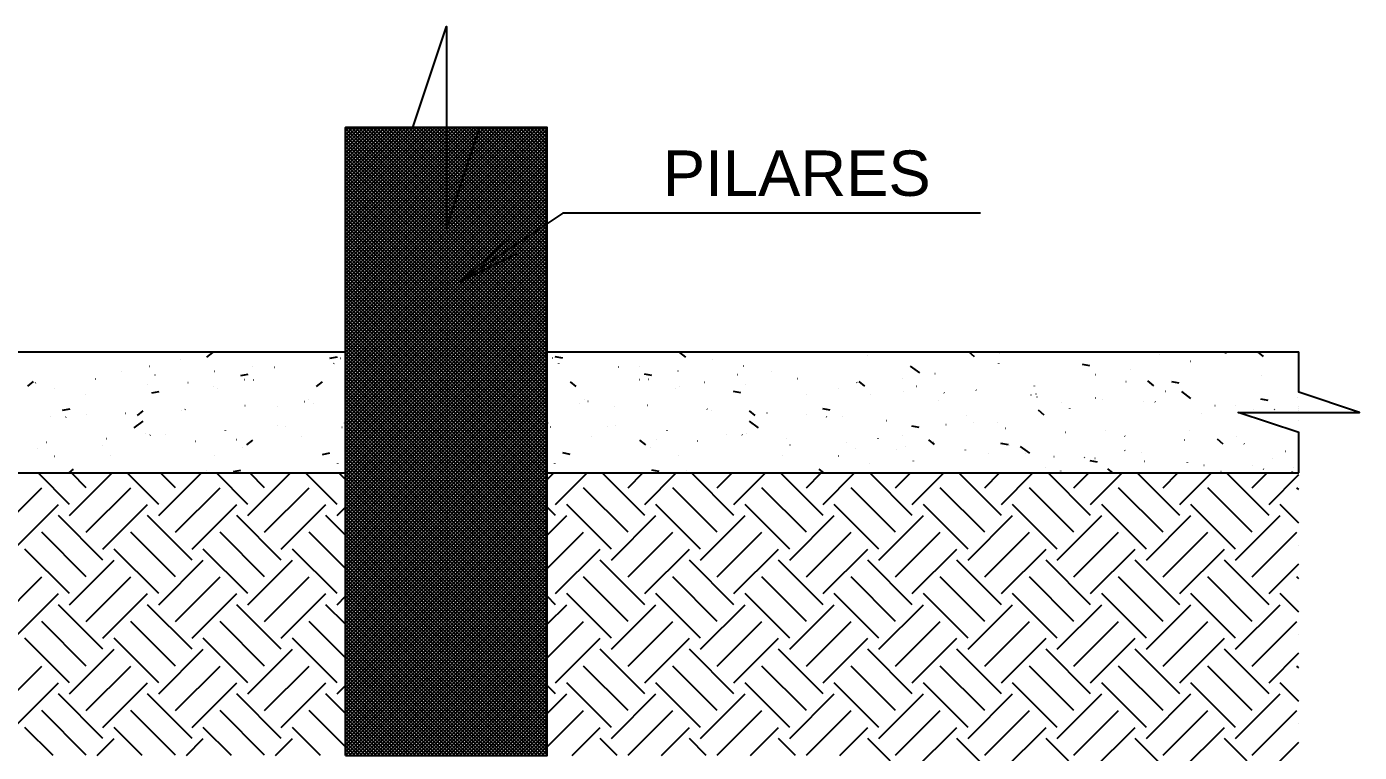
# Model space of a CAD drawing. Extents: x 0 to 119, y 0 to 84.
# Drawn here: x 56.79 to 62.08, y 47.87 to 50.75 of the extents above; entities that cross this region are included whole.
import ezdxf

# ---------------------------------------------------------------- set-up
doc = ezdxf.new("R2010")
doc.units = 0
doc.header["$MEASUREMENT"] = 0
for name, color, linetype in [('1', 3, 'CONTINUOUS'), ('10', 252, 'CONTINUOUS'), ('29', 9, 'CONTINUOUS'), ('3', 7, 'CONTINUOUS'), ('32', 250, 'CONTINUOUS'), ('6', 178, 'CONTINUOUS')]:
    doc.layers.add(name, color=color, linetype=linetype)
doc.styles.add('TQS_ARIAL', font='arial.ttf')

msp = doc.modelspace()

# ---------------------------------------------------------------- linework, layer by layer
at = {"layer": '1', "color": 3, "linetype": 'Continuous'}
for p, q in [((56.96131, 48.854165), (56.83641, 48.979065)), ((56.96131, 48.809971), (57.130404, 48.979065)), ((57.027602, 48.920456), (56.968993, 48.979065)), ((57.314864, 48.854165), (57.189964, 48.979065)), ((57.314864, 48.809971), (57.483958, 48.979065)), ((57.381155, 48.920456), (57.322546, 48.979065)), ((57.668417, 48.854165), (57.543517, 48.979065)), ((57.668417, 48.809971), (57.837511, 48.979065)), ((57.734708, 48.920456), (57.6761, 48.979065)), ((58.02197, 48.854165), (57.897071, 48.979065)), ((58.055346, 48.953372), (58.029653, 48.979065)), ((58.855346, 48.953372), (58.881039, 48.979065)), ((58.888721, 48.854165), (59.013621, 48.979065)), ((59.242275, 48.809971), (59.073181, 48.979065)), ((59.175983, 48.920456), (59.234592, 48.979065)), ((59.242275, 48.854165), (59.367175, 48.979065)), ((59.595828, 48.809971), (59.426734, 48.979065)), ((59.529537, 48.920456), (59.588146, 48.979065)), ((59.595828, 48.854165), (59.720728, 48.979065)), ((59.949382, 48.809971), (59.780287, 48.979065)), ((59.88309, 48.920456), (59.941699, 48.979065)), ((59.949382, 48.854165), (60.074281, 48.979065)), ((60.302935, 48.809971), (60.133841, 48.979065)), ((60.236644, 48.920456), (60.295252, 48.979065)), ((60.302935, 48.854165), (60.427835, 48.979065)), ((60.656488, 48.809971), (60.487394, 48.979065)), ((60.590197, 48.920456), (60.648806, 48.979065)), ((60.656488, 48.854165), (60.781388, 48.979065)), ((61.010042, 48.809971), (60.840948, 48.979065)), ((60.94375, 48.920456), (61.002359, 48.979065)), ((61.010042, 48.854165), (61.134942, 48.979065)), ((61.363595, 48.809971), (61.194501, 48.979065)), ((61.297304, 48.920456), (61.355913, 48.979065)), ((61.363595, 48.854165), (61.488495, 48.979065)), ((61.717148, 48.809971), (61.548054, 48.979065)), ((61.650857, 48.920456), (61.709466, 48.979065)), ((61.717148, 48.854165), (61.835346, 48.972363)), ((56.674048, 48.74368), (56.850825, 48.920456)), ((57.027602, 48.74368), (57.204378, 48.920456)), ((57.381155, 48.74368), (57.557932, 48.920456)), ((57.734708, 48.74368), (57.911485, 48.920456)), ((59.175983, 48.74368), (58.999207, 48.920456)), ((59.529537, 48.74368), (59.35276, 48.920456)), ((59.88309, 48.74368), (59.706314, 48.920456)), ((60.236644, 48.74368), (60.059867, 48.920456)), ((60.590197, 48.74368), (60.41342, 48.920456)), ((60.94375, 48.74368), (60.766974, 48.920456)), ((61.297304, 48.74368), (61.120527, 48.920456)), ((61.650857, 48.74368), (61.474081, 48.920456)), ((61.835346, 48.912744), (61.827634, 48.920456)), ((56.740339, 48.677388), (56.917116, 48.854165)), ((57.093893, 48.677388), (57.27067, 48.854165)), ((57.447446, 48.677388), (57.624223, 48.854165)), ((57.801, 48.677388), (57.977776, 48.854165)), ((58.02197, 48.809971), (58.055346, 48.843346)), ((58.888721, 48.809971), (58.855346, 48.843346)), ((59.109692, 48.677388), (58.932916, 48.854165)), ((59.463246, 48.677388), (59.286469, 48.854165)), ((59.816799, 48.677388), (59.640022, 48.854165)), ((60.170352, 48.677388), (59.993576, 48.854165)), ((60.523906, 48.677388), (60.347129, 48.854165)), ((60.877459, 48.677388), (60.700682, 48.854165)), ((61.231013, 48.677388), (61.054236, 48.854165)), ((61.584566, 48.677388), (61.407789, 48.854165)), ((61.835346, 48.780162), (61.761343, 48.854165)), ((57.093893, 48.633194), (56.917116, 48.809971)), ((57.447446, 48.633194), (57.27067, 48.809971)), ((57.801, 48.633194), (57.624223, 48.809971)), ((58.055346, 48.732401), (57.977776, 48.809971)), ((58.055346, 48.82079), (58.055346, 48.82079)), ((58.855346, 48.82079), (58.855346, 48.82079)), ((58.855346, 48.732401), (58.932916, 48.809971)), ((59.109692, 48.633194), (59.286469, 48.809971)), ((59.463246, 48.633194), (59.640022, 48.809971)), ((59.816799, 48.633194), (59.993576, 48.809971)), ((60.170352, 48.633194), (60.347129, 48.809971)), ((60.523906, 48.633194), (60.700682, 48.809971)), ((60.877459, 48.633194), (61.054236, 48.809971)), ((61.231013, 48.633194), (61.407789, 48.809971)), ((61.584566, 48.633194), (61.761343, 48.809971)), ((57.027602, 48.566903), (56.850825, 48.74368)), ((57.381155, 48.566903), (57.204378, 48.74368)), ((57.734708, 48.566903), (57.557932, 48.74368)), ((58.055346, 48.599819), (57.911485, 48.74368)), ((58.855346, 48.599819), (58.999207, 48.74368)), ((59.175983, 48.566903), (59.35276, 48.74368)), ((59.529537, 48.566903), (59.706314, 48.74368)), ((59.88309, 48.566903), (60.059867, 48.74368)), ((60.236644, 48.566903), (60.41342, 48.74368)), ((60.590197, 48.566903), (60.766974, 48.74368)), ((60.94375, 48.566903), (61.120527, 48.74368)), ((61.297304, 48.566903), (61.474081, 48.74368)), ((61.650857, 48.566903), (61.827634, 48.74368)), ((56.96131, 48.500612), (56.784534, 48.677388)), ((57.314864, 48.500612), (57.138087, 48.677388)), ((57.668417, 48.500612), (57.49164, 48.677388)), ((58.02197, 48.500612), (57.845194, 48.677388)), ((58.888721, 48.500612), (59.065498, 48.677388)), ((59.242275, 48.500612), (59.419051, 48.677388)), ((59.595828, 48.500612), (59.772605, 48.677388)), ((59.949382, 48.500612), (60.126158, 48.677388)), ((60.302935, 48.500612), (60.479712, 48.677388)), ((60.656488, 48.500612), (60.833265, 48.677388)), ((61.010042, 48.500612), (61.186818, 48.677388)), ((61.363595, 48.500612), (61.540372, 48.677388)), ((61.835346, 48.691774), (61.835346, 48.691774)), ((56.96131, 48.456418), (57.138087, 48.633194)), ((57.314864, 48.456418), (57.49164, 48.633194)), ((57.668417, 48.456418), (57.845194, 48.633194)), ((59.242275, 48.456418), (59.065498, 48.633194)), ((59.595828, 48.456418), (59.419051, 48.633194)), ((59.949382, 48.456418), (59.772605, 48.633194)), ((60.302935, 48.456418), (60.126158, 48.633194)), ((60.656488, 48.456418), (60.479712, 48.633194)), ((61.010042, 48.456418), (60.833265, 48.633194)), ((61.363595, 48.456418), (61.186818, 48.633194)), ((61.717148, 48.456418), (61.540372, 48.633194)), ((61.717148, 48.500612), (61.835346, 48.618809)), ((56.674048, 48.390126), (56.850825, 48.566903)), ((57.027602, 48.390126), (57.204378, 48.566903)), ((57.381155, 48.390126), (57.557932, 48.566903)), ((57.734708, 48.390126), (57.911485, 48.566903)), ((59.175983, 48.390126), (58.999207, 48.566903)), ((59.529537, 48.390126), (59.35276, 48.566903)), ((59.88309, 48.390126), (59.706314, 48.566903)), ((60.236644, 48.390126), (60.059867, 48.566903)), ((60.590197, 48.390126), (60.41342, 48.566903)), ((60.94375, 48.390126), (60.766974, 48.566903)), ((61.297304, 48.390126), (61.120527, 48.566903)), ((61.650857, 48.390126), (61.474081, 48.566903)), ((61.835346, 48.559191), (61.827634, 48.566903)), ((56.740339, 48.323835), (56.917116, 48.500612)), ((57.093893, 48.279641), (56.917116, 48.456418)), ((57.093893, 48.323835), (57.27067, 48.500612)), ((57.447446, 48.279641), (57.27067, 48.456418)), ((57.447446, 48.323835), (57.624223, 48.500612)), ((57.801, 48.279641), (57.624223, 48.456418)), ((57.801, 48.323835), (57.977776, 48.500612)), ((58.055346, 48.378848), (57.977776, 48.456418)), ((58.02197, 48.456418), (58.055346, 48.489793)), ((58.055346, 48.467236), (58.055346, 48.467236)), ((58.888721, 48.456418), (58.855346, 48.489793)), ((58.855346, 48.467236), (58.855346, 48.467236)), ((58.855346, 48.378848), (58.932916, 48.456418)), ((59.109692, 48.323835), (58.932916, 48.500612)), ((59.109692, 48.279641), (59.286469, 48.456418)), ((59.463246, 48.323835), (59.286469, 48.500612)), ((59.463246, 48.279641), (59.640022, 48.456418)), ((59.816799, 48.323835), (59.640022, 48.500612)), ((59.816799, 48.279641), (59.993576, 48.456418)), ((60.170352, 48.323835), (59.993576, 48.500612)), ((60.170352, 48.279641), (60.347129, 48.456418)), ((60.523906, 48.323835), (60.347129, 48.500612)), ((60.523906, 48.279641), (60.700682, 48.456418)), ((60.877459, 48.323835), (60.700682, 48.500612)), ((60.877459, 48.279641), (61.054236, 48.456418)), ((61.231013, 48.323835), (61.054236, 48.500612)), ((61.231013, 48.279641), (61.407789, 48.456418)), ((61.584566, 48.323835), (61.407789, 48.500612)), ((61.584566, 48.279641), (61.761343, 48.456418)), ((61.835346, 48.426609), (61.761343, 48.500612)), ((57.027602, 48.21335), (56.850825, 48.390126)), ((57.381155, 48.21335), (57.204378, 48.390126)), ((57.734708, 48.21335), (57.557932, 48.390126)), ((58.055346, 48.246265), (57.911485, 48.390126)), ((58.855346, 48.246265), (58.999207, 48.390126)), ((59.175983, 48.21335), (59.35276, 48.390126)), ((59.529537, 48.21335), (59.706314, 48.390126)), ((59.88309, 48.21335), (60.059867, 48.390126)), ((60.236644, 48.21335), (60.41342, 48.390126)), ((60.590197, 48.21335), (60.766974, 48.390126)), ((60.94375, 48.21335), (61.120527, 48.390126)), ((61.297304, 48.21335), (61.474081, 48.390126)), ((61.650857, 48.21335), (61.827634, 48.390126)), ((56.96131, 48.147058), (56.784534, 48.323835)), ((57.314864, 48.147058), (57.138087, 48.323835)), ((57.668417, 48.147058), (57.49164, 48.323835)), ((58.02197, 48.147058), (57.845194, 48.323835)), ((58.888721, 48.147058), (59.065498, 48.323835)), ((59.242275, 48.147058), (59.419051, 48.323835)), ((59.595828, 48.147058), (59.772605, 48.323835)), ((59.949382, 48.147058), (60.126158, 48.323835)), ((60.302935, 48.147058), (60.479712, 48.323835)), ((60.656488, 48.147058), (60.833265, 48.323835)), ((61.010042, 48.147058), (61.186818, 48.323835)), ((61.363595, 48.147058), (61.540372, 48.323835)), ((61.835346, 48.33822), (61.835346, 48.33822)), ((56.96131, 48.102864), (57.138087, 48.279641)), ((57.314864, 48.102864), (57.49164, 48.279641)), ((57.668417, 48.102864), (57.845194, 48.279641)), ((59.242275, 48.102864), (59.065498, 48.279641)), ((59.595828, 48.102864), (59.419051, 48.279641)), ((59.949382, 48.102864), (59.772605, 48.279641)), ((60.302935, 48.102864), (60.126158, 48.279641)), ((60.656488, 48.102864), (60.479712, 48.279641)), ((61.010042, 48.102864), (60.833265, 48.279641)), ((61.363595, 48.102864), (61.186818, 48.279641)), ((61.717148, 48.102864), (61.540372, 48.279641)), ((61.717148, 48.147058), (61.835346, 48.265256)), ((56.674048, 48.036573), (56.850825, 48.21335)), ((57.027602, 48.036573), (57.204378, 48.21335)), ((57.381155, 48.036573), (57.557932, 48.21335)), ((57.734708, 48.036573), (57.911485, 48.21335)), ((59.175983, 48.036573), (58.999207, 48.21335)), ((59.529537, 48.036573), (59.35276, 48.21335)), ((59.88309, 48.036573), (59.706314, 48.21335)), ((60.236644, 48.036573), (60.059867, 48.21335)), ((60.590197, 48.036573), (60.41342, 48.21335)), ((60.94375, 48.036573), (60.766974, 48.21335)), ((61.297304, 48.036573), (61.120527, 48.21335)), ((61.650857, 48.036573), (61.474081, 48.21335)), ((61.835346, 48.205638), (61.827634, 48.21335)), ((56.740339, 47.970282), (56.917116, 48.147058)), ((57.093893, 47.970282), (57.27067, 48.147058)), ((57.447446, 47.970282), (57.624223, 48.147058)), ((57.801, 47.970282), (57.977776, 48.147058)), ((59.109692, 47.970282), (58.932916, 48.147058)), ((59.463246, 47.970282), (59.286469, 48.147058)), ((59.816799, 47.970282), (59.640022, 48.147058)), ((60.170352, 47.970282), (59.993576, 48.147058)), ((60.523906, 47.970282), (60.347129, 48.147058)), ((60.877459, 47.970282), (60.700682, 48.147058)), ((61.231013, 47.970282), (61.054236, 48.147058)), ((61.584566, 47.970282), (61.407789, 48.147058)), ((61.835346, 48.073055), (61.761343, 48.147058)), ((57.093893, 47.926088), (56.917116, 48.102864)), ((57.447446, 47.926088), (57.27067, 48.102864)), ((57.801, 47.926088), (57.624223, 48.102864)), ((58.055346, 48.025295), (57.977776, 48.102864)), ((58.02197, 48.102864), (58.055346, 48.13624)), ((58.055346, 48.113683), (58.055346, 48.113683)), ((58.888721, 48.102864), (58.855346, 48.13624)), ((58.855346, 48.113683), (58.855346, 48.113683)), ((58.855346, 48.025295), (58.932916, 48.102864)), ((59.109692, 47.926088), (59.286469, 48.102864)), ((59.463246, 47.926088), (59.640022, 48.102864)), ((59.816799, 47.926088), (59.993576, 48.102864)), ((60.170352, 47.926088), (60.347129, 48.102864)), ((60.523906, 47.926088), (60.700682, 48.102864)), ((60.877459, 47.926088), (61.054236, 48.102864)), ((61.231013, 47.926088), (61.407789, 48.102864)), ((61.584566, 47.926088), (61.761343, 48.102864)), ((57.027602, 47.859796), (56.850825, 48.036573)), ((57.381155, 47.859796), (57.204378, 48.036573)), ((57.734708, 47.859796), (57.557932, 48.036573)), ((58.055346, 47.892712), (57.911485, 48.036573)), ((58.855346, 47.892712), (58.999207, 48.036573)), ((59.175983, 47.859796), (59.35276, 48.036573)), ((59.529537, 47.859796), (59.706314, 48.036573)), ((59.88309, 47.859796), (60.059867, 48.036573)), ((60.236644, 47.859796), (60.41342, 48.036573)), ((60.590197, 47.859796), (60.766974, 48.036573)), ((60.94375, 47.859796), (61.120527, 48.036573)), ((61.297304, 47.859796), (61.474081, 48.036573)), ((61.650857, 47.859796), (61.827634, 48.036573)), ((61.835346, 47.984667), (61.835346, 47.984667)), ((56.89575, 47.859065), (56.784534, 47.970282)), ((57.249304, 47.859065), (57.138087, 47.970282)), ((57.602857, 47.859065), (57.49164, 47.970282)), ((57.95641, 47.859065), (57.845194, 47.970282)), ((58.954281, 47.859065), (59.065498, 47.970282)), ((59.307835, 47.859065), (59.419051, 47.970282)), ((59.661388, 47.859065), (59.772605, 47.970282)), ((60.014942, 47.859065), (60.126158, 47.970282)), ((60.302935, 47.793505), (60.479712, 47.970282)), ((60.656488, 47.793505), (60.833265, 47.970282)), ((61.010042, 47.793505), (61.186818, 47.970282)), ((61.363595, 47.793505), (61.540372, 47.970282)), ((57.071065, 47.859065), (57.138087, 47.926088)), ((57.424618, 47.859065), (57.49164, 47.926088)), ((57.778171, 47.859065), (57.845194, 47.926088)), ((59.13252, 47.859065), (59.065498, 47.926088)), ((59.486074, 47.859065), (59.419051, 47.926088)), ((59.839627, 47.859065), (59.772605, 47.926088)), ((60.302935, 47.749311), (60.126158, 47.926088)), ((60.656488, 47.749311), (60.479712, 47.926088)), ((61.010042, 47.749311), (60.833265, 47.926088)), ((61.363595, 47.749311), (61.186818, 47.926088)), ((61.717148, 47.749311), (61.540372, 47.926088)), ((61.717148, 47.793505), (61.835346, 47.911702))]:
    msp.add_line(p, q, dxfattribs=at)
at = {"layer": '10', "color": 252, "linetype": 'Continuous'}
for p, q in [((61.694886, 49.440917), (61.673258, 49.459065)), ((57.399486, 49.42981), (57.399974, 49.429918)), ((57.506025, 49.43785), (57.529006, 49.457134)), ((57.993952, 49.434041), (58.023401, 49.439766)), ((58.009692, 49.413332), (58.009997, 49.413729)), ((58.034913, 49.433529), (58.035401, 49.433637)), ((58.875779, 49.433529), (58.875291, 49.433637)), ((58.91674, 49.434041), (58.887291, 49.439766)), ((58.901, 49.413332), (58.900695, 49.413729)), ((59.404667, 49.43785), (59.381686, 49.457134)), ((59.511206, 49.42981), (59.510718, 49.429918)), ((60.123786, 49.442834), (60.123721, 49.44333)), ((60.549776, 49.439384), (60.526795, 49.458667)), ((60.645664, 49.41209), (60.645599, 49.412586)), ((60.647819, 49.45213), (60.647331, 49.452239)), ((61.007372, 49.403182), (60.977923, 49.408906)), ((61.283246, 49.448411), (61.282758, 49.448519)), ((61.405283, 49.421356), (61.404795, 49.421464)), ((61.546452, 49.453218), (61.546387, 49.453714)), ((57.166991, 49.379885), (57.167056, 49.38038)), ((57.277449, 49.402755), (57.277937, 49.402863)), ((57.300034, 49.367403), (57.300339, 49.3678)), ((57.536587, 49.382713), (57.536891, 49.38311)), ((57.640566, 49.36535), (57.670015, 49.371075)), ((57.687694, 49.401706), (57.687759, 49.402202)), ((57.773139, 49.398023), (57.773444, 49.398419)), ((59.137552, 49.398023), (59.137248, 49.398419)), ((59.222998, 49.401706), (59.222933, 49.402202)), ((59.270126, 49.36535), (59.240677, 49.371075)), ((59.374105, 49.382713), (59.373801, 49.38311)), ((59.610658, 49.367403), (59.610353, 49.3678)), ((59.633243, 49.402755), (59.632755, 49.402863)), ((59.743701, 49.379885), (59.743636, 49.38038)), ((60.264893, 49.354345), (60.264828, 49.354841)), ((60.332544, 49.375799), (60.296223, 49.402366)), ((60.393148, 49.371439), (60.39266, 49.371547)), ((61.028575, 49.367719), (61.028087, 49.367827)), ((61.166367, 49.390269), (61.166302, 49.390764)), ((61.687559, 49.364729), (61.687494, 49.365225)), ((61.835346, 49.397852), (61.835346, 49.397852)), ((61.835346, 49.397852), (61.835346, 49.397852)), ((56.795582, 49.322915), (56.818563, 49.342199)), ((56.826929, 49.336784), (56.827233, 49.337181)), ((56.901478, 49.31433), (56.901978, 49.314352)), ((57.063482, 49.352094), (57.063786, 49.352491)), ((57.268628, 49.33036), (57.269128, 49.330382)), ((57.28718, 49.296659), (57.316629, 49.302383)), ((57.430974, 49.337448), (57.431473, 49.33747)), ((57.532121, 49.322063), (57.532609, 49.322171)), ((57.546586, 49.313217), (57.546652, 49.313713)), ((57.654158, 49.349118), (57.654646, 49.349226)), ((57.689727, 49.348746), (57.690227, 49.348768)), ((57.940691, 49.321382), (57.963673, 49.340665)), ((58.970001, 49.321382), (58.947019, 49.340665)), ((59.220965, 49.348746), (59.220465, 49.348768)), ((59.256534, 49.349118), (59.256046, 49.349226)), ((59.364105, 49.313217), (59.36404, 49.313713)), ((59.378571, 49.322063), (59.378083, 49.322171)), ((59.479718, 49.337448), (59.479219, 49.33747)), ((59.623512, 49.296659), (59.594063, 49.302383)), ((59.642064, 49.33036), (59.641564, 49.330382)), ((59.84721, 49.352094), (59.846906, 49.352491)), ((60.009214, 49.31433), (60.008714, 49.314352)), ((60.083763, 49.336784), (60.083459, 49.337181)), ((60.11511, 49.322915), (60.092128, 49.342199)), ((60.267967, 49.303033), (60.267468, 49.303055)), ((60.320316, 49.321475), (60.320011, 49.321872)), ((60.556868, 49.306165), (60.556564, 49.306562)), ((60.786771, 49.323601), (60.786706, 49.324097)), ((61.150612, 49.340664), (61.150124, 49.340772)), ((61.260219, 49.324449), (61.237238, 49.343732)), ((61.307474, 49.30178), (61.307409, 49.302276)), ((61.360758, 49.33449), (61.331309, 49.340215)), ((61.407318, 49.274698), (61.370998, 49.301265)), ((61.835346, 49.326013), (61.835346, 49.326013)), ((61.835346, 49.326013), (61.835346, 49.326013)), ((61.835346, 49.326013), (61.835346, 49.326013)), ((61.835346, 49.323057), (61.835346, 49.323057)), ((57.025883, 49.291396), (57.025949, 49.291892)), ((57.893419, 49.261802), (57.893723, 49.262198)), ((57.908829, 49.268426), (57.909317, 49.268534)), ((57.927357, 49.255473), (57.927422, 49.255968)), ((58.983335, 49.255473), (58.98327, 49.255968)), ((59.001863, 49.268426), (59.001375, 49.268534)), ((59.017273, 49.261802), (59.016969, 49.262198)), ((59.884808, 49.291396), (59.884743, 49.291892)), ((60.138476, 49.290747), (60.137988, 49.290855)), ((60.406001, 49.265857), (60.405936, 49.266352)), ((60.430313, 49.295945), (60.429813, 49.295966)), ((60.773903, 49.287027), (60.773415, 49.287136)), ((60.793421, 49.290856), (60.793117, 49.291253)), ((60.797463, 49.279914), (60.796963, 49.279936)), ((60.89594, 49.259972), (60.895452, 49.260081)), ((61.029974, 49.275546), (61.029669, 49.275943)), ((61.056216, 49.268617), (61.055717, 49.268639)), ((61.218562, 49.261529), (61.218062, 49.261551)), ((61.266526, 49.260237), (61.266222, 49.260634)), ((61.714143, 49.265799), (61.684695, 49.271523)), ((61.828667, 49.276241), (61.828601, 49.276736)), ((56.884776, 49.202907), (56.884841, 49.203403)), ((56.933794, 49.227968), (56.963243, 49.233692)), ((56.947208, 49.200563), (56.947512, 49.20096)), ((57.026887, 49.210055), (57.027375, 49.210164)), ((57.183761, 49.215873), (57.184065, 49.21627)), ((57.230249, 49.206447), (57.25323, 49.22573)), ((57.405479, 49.224728), (57.405544, 49.225224)), ((57.420313, 49.231183), (57.420618, 49.231579)), ((57.656866, 49.246492), (57.65717, 49.246889)), ((57.786792, 49.241371), (57.78728, 49.241479)), ((59.1239, 49.241371), (59.123412, 49.241479)), ((59.253826, 49.246492), (59.253521, 49.246889)), ((59.490378, 49.231183), (59.490074, 49.231579)), ((59.505213, 49.224728), (59.505147, 49.225224)), ((59.680443, 49.206447), (59.657462, 49.22573)), ((59.726931, 49.215873), (59.726627, 49.21627)), ((59.883805, 49.210055), (59.883316, 49.210164)), ((59.976897, 49.227968), (59.947449, 49.233692)), ((59.963484, 49.200563), (59.963179, 49.20096)), ((60.025916, 49.202907), (60.02585, 49.203403)), ((60.519232, 49.206336), (60.518743, 49.206444)), ((60.825552, 49.20798), (60.802571, 49.227264)), ((60.927878, 49.235112), (60.927813, 49.235608)), ((61.448581, 49.213291), (61.448516, 49.213787)), ((61.503079, 49.244927), (61.502775, 49.245324)), ((61.585712, 49.245499), (61.585212, 49.245521)), ((61.655845, 49.228657), (61.655357, 49.228765)), ((61.739632, 49.229618), (61.739327, 49.230014)), ((61.835346, 49.24224), (61.835346, 49.24224)), ((61.835346, 49.2346), (61.835346, 49.2346)), ((61.835346, 49.2346), (61.835346, 49.2346)), ((61.835346, 49.225505), (61.835346, 49.225505)), ((61.835346, 49.225505), (61.835346, 49.225505)), ((61.835346, 49.225505), (61.835346, 49.225505)), ((57.217076, 49.158093), (57.253397, 49.184661)), ((57.58001, 49.146331), (57.580314, 49.146728)), ((57.786249, 49.166984), (57.786315, 49.167479)), ((57.816563, 49.161641), (57.816867, 49.162037)), ((58.041464, 49.160679), (58.041952, 49.160788)), ((58.053115, 49.17695), (58.05342, 49.177347)), ((58.857577, 49.17695), (58.857272, 49.177347)), ((58.869228, 49.160679), (58.86874, 49.160788)), ((59.094129, 49.161641), (59.093825, 49.162037)), ((59.124442, 49.166984), (59.124377, 49.167479)), ((59.330682, 49.146331), (59.330378, 49.146728)), ((59.693615, 49.158093), (59.657295, 49.184661)), ((60.200036, 49.185254), (60.199732, 49.185651)), ((60.330283, 49.159277), (60.300834, 49.165001)), ((60.436589, 49.169944), (60.436285, 49.170341)), ((60.547108, 49.177368), (60.547043, 49.177863)), ((60.641269, 49.179281), (60.64078, 49.179389)), ((60.673142, 49.154635), (60.672837, 49.155032)), ((61.068986, 49.146623), (61.068921, 49.147119)), ((61.401173, 49.147965), (61.400685, 49.148073)), ((61.835346, 49.188862), (61.835346, 49.188862)), ((61.835346, 49.188862), (61.835346, 49.188862)), ((56.870352, 49.100403), (56.870656, 49.100799)), ((57.106905, 49.115712), (57.107209, 49.116109)), ((57.264372, 49.136239), (57.264437, 49.136735)), ((57.281559, 49.129364), (57.282047, 49.129472)), ((57.343457, 49.131022), (57.343762, 49.131418)), ((57.459828, 49.104585), (57.460328, 49.104607)), ((57.622174, 49.111674), (57.622673, 49.111695)), ((57.664915, 49.089978), (57.687897, 49.109262)), ((57.880927, 49.122971), (57.881427, 49.122993)), ((59.029765, 49.122971), (59.029265, 49.122993)), ((59.245777, 49.089978), (59.222795, 49.109262)), ((59.288518, 49.111674), (59.288019, 49.111695)), ((59.450863, 49.104585), (59.450364, 49.104607)), ((59.567235, 49.131022), (59.56693, 49.131418)), ((59.629133, 49.129364), (59.628645, 49.129472)), ((59.64632, 49.136239), (59.646255, 49.136735)), ((59.803787, 49.115712), (59.803483, 49.116109)), ((60.04034, 49.100403), (60.040036, 49.100799)), ((60.167023, 49.114418), (60.166958, 49.114914)), ((60.26456, 49.125644), (60.264072, 49.125752)), ((60.390886, 49.091512), (60.367904, 49.110795)), ((60.386597, 49.098589), (60.386109, 49.098697)), ((60.683669, 49.090585), (60.65422, 49.09631)), ((60.688215, 49.088879), (60.68815, 49.089375)), ((60.909694, 49.139325), (60.90939, 49.139722)), ((61.146247, 49.124016), (61.145943, 49.124413)), ((61.3828, 49.108706), (61.382495, 49.109103)), ((61.535995, 49.093045), (61.513014, 49.112329)), ((61.589689, 49.124802), (61.589623, 49.125298)), ((61.619352, 49.093397), (61.619048, 49.093793)), ((61.835346, 49.104881), (61.835346, 49.104881)), ((56.833925, 49.077258), (56.834424, 49.07728)), ((56.900804, 49.044952), (56.901292, 49.04506)), ((57.092678, 49.088555), (57.093178, 49.088577)), ((57.123264, 49.047751), (57.12333, 49.048246)), ((57.536231, 49.048672), (57.536719, 49.04878)), ((57.645142, 49.078495), (57.645207, 49.078991)), ((57.964269, 49.052754), (57.993718, 49.058478)), ((58.946423, 49.052754), (58.916974, 49.058478)), ((59.26555, 49.078495), (59.265484, 49.078991)), ((59.374461, 49.048672), (59.373973, 49.04878)), ((59.787427, 49.047751), (59.787362, 49.048246)), ((59.818014, 49.088555), (59.817514, 49.088577)), ((60.009888, 49.044952), (60.0094, 49.04506)), ((60.076767, 49.077258), (60.076268, 49.07728)), ((60.239112, 49.07017), (60.238613, 49.070192)), ((60.276893, 49.085093), (60.276588, 49.08549)), ((60.513445, 49.069784), (60.513141, 49.07018)), ((60.606263, 49.05414), (60.605763, 49.054161)), ((60.76839, 49.056992), (60.73207, 49.083559)), ((60.749998, 49.054474), (60.749694, 49.054871)), ((60.865016, 49.042842), (60.864517, 49.042864)), ((60.986551, 49.039165), (60.986246, 49.039561)), ((61.146502, 49.067273), (61.146014, 49.067381)), ((61.210093, 49.058135), (61.210028, 49.05863)), ((61.730796, 49.036313), (61.730731, 49.036809)), ((61.781929, 49.063553), (61.781441, 49.063662)), ((61.835346, 49.051711), (61.835346, 49.051711)), ((56.959266, 48.979065), (56.977454, 48.994327)), ((57.504035, 48.990006), (57.5041, 48.990502)), ((57.610883, 48.984063), (57.640332, 48.989787)), ((58.025227, 49.015545), (58.025293, 49.016041)), ((58.885465, 49.015545), (58.885399, 49.016041)), ((59.299809, 48.984063), (59.27036, 48.989787)), ((59.406657, 48.990006), (59.406592, 48.990502)), ((59.951426, 48.979065), (59.933238, 48.994327)), ((60.131925, 49.017897), (60.131437, 49.018005)), ((60.30813, 49.025929), (60.308065, 49.026425)), ((60.829323, 49.00039), (60.829257, 49.000886)), ((60.89183, 48.986581), (60.891342, 48.98669)), ((61.037055, 49.021894), (61.007606, 49.027618)), ((61.027362, 49.035754), (61.026862, 49.035776)), ((61.098363, 48.979065), (61.078347, 48.99586)), ((61.223103, 49.023855), (61.222799, 49.024252)), ((61.394512, 49.019724), (61.394012, 49.019746)), ((61.459656, 49.008545), (61.459352, 49.008942)), ((61.653265, 49.008427), (61.652766, 49.008448)), ((61.696209, 48.993236), (61.695904, 48.993633)), ((61.815611, 49.001338), (61.815111, 49.00136)), ((61.835346, 49.000477), (61.835346, 49.000477)), ((61.835346, 49.000477), (61.835346, 49.000477)), ((61.835346, 49.000477), (61.835346, 49.000477)), ((56.855307, 48.979065), (56.855307, 48.979065)), ((56.855307, 48.979065), (56.855307, 48.979065)), ((56.972324, 48.979065), (56.972324, 48.979065)), ((56.984764, 48.979065), (56.984764, 48.979065)), ((56.984764, 48.979065), (56.984764, 48.979065)), ((57.002052, 48.979065), (57.002052, 48.979065)), ((57.002052, 48.979065), (57.002052, 48.979065)), ((57.114222, 48.979065), (57.114222, 48.979065)), ((57.222254, 48.979065), (57.222254, 48.979065)), ((57.222254, 48.979065), (57.222254, 48.979065)), ((57.226857, 48.979065), (57.226857, 48.979065)), ((57.226857, 48.979065), (57.226857, 48.979065)), ((57.243679, 48.979065), (57.243679, 48.979065)), ((57.373137, 48.979065), (57.373137, 48.979065)), ((57.451662, 48.979065), (57.451662, 48.979065)), ((57.451662, 48.979065), (57.451662, 48.979065)), ((57.502594, 48.979065), (57.502594, 48.979065)), ((57.502594, 48.979065), (57.502594, 48.979065)), ((57.502594, 48.979065), (57.502594, 48.979065)), ((57.532734, 48.979065), (57.532734, 48.979065)), ((57.585173, 48.979065), (57.585173, 48.979065)), ((57.632052, 48.979065), (57.632052, 48.979065)), ((57.632052, 48.979065), (57.632052, 48.979065)), ((57.632052, 48.979065), (57.632052, 48.979065)), ((57.676467, 48.979065), (57.676467, 48.979065)), ((57.676467, 48.979065), (57.676467, 48.979065)), ((57.76151, 48.979065), (57.76151, 48.979065)), ((57.76151, 48.979065), (57.76151, 48.979065)), ((57.76151, 48.979065), (57.76151, 48.979065)), ((57.840903, 48.979065), (57.840903, 48.979065)), ((57.840903, 48.979065), (57.840903, 48.979065)), ((57.840903, 48.979065), (57.840903, 48.979065)), ((57.890967, 48.979065), (57.890967, 48.979065)), ((57.890967, 48.979065), (57.890967, 48.979065)), ((57.890967, 48.979065), (57.890967, 48.979065)), ((57.901273, 48.979065), (57.901273, 48.979065)), ((57.901273, 48.979065), (57.901273, 48.979065)), ((57.908881, 48.979065), (57.908881, 48.979065)), ((58.020425, 48.979065), (58.020425, 48.979065)), ((58.020425, 48.979065), (58.020425, 48.979065)), ((58.890267, 48.979065), (58.890267, 48.979065)), ((58.890267, 48.979065), (58.890267, 48.979065)), ((59.001811, 48.979065), (59.001811, 48.979065)), ((59.009419, 48.979065), (59.009419, 48.979065)), ((59.009419, 48.979065), (59.009419, 48.979065)), ((59.019725, 48.979065), (59.019725, 48.979065)), ((59.019725, 48.979065), (59.019725, 48.979065)), ((59.019725, 48.979065), (59.019725, 48.979065)), ((59.069789, 48.979065), (59.069789, 48.979065)), ((59.069789, 48.979065), (59.069789, 48.979065)), ((59.069789, 48.979065), (59.069789, 48.979065)), ((59.149182, 48.979065), (59.149182, 48.979065)), ((59.149182, 48.979065), (59.149182, 48.979065)), ((59.149182, 48.979065), (59.149182, 48.979065)), ((59.234224, 48.979065), (59.234224, 48.979065)), ((59.234224, 48.979065), (59.234224, 48.979065)), ((59.27864, 48.979065), (59.27864, 48.979065)), ((59.27864, 48.979065), (59.27864, 48.979065)), ((59.27864, 48.979065), (59.27864, 48.979065)), ((59.325519, 48.979065), (59.325519, 48.979065)), ((59.377957, 48.979065), (59.377957, 48.979065)), ((59.408097, 48.979065), (59.408097, 48.979065)), ((59.408097, 48.979065), (59.408097, 48.979065)), ((59.408097, 48.979065), (59.408097, 48.979065)), ((59.45903, 48.979065), (59.45903, 48.979065)), ((59.45903, 48.979065), (59.45903, 48.979065)), ((59.537555, 48.979065), (59.537555, 48.979065)), ((59.667012, 48.979065), (59.667012, 48.979065)), ((59.683835, 48.979065), (59.683835, 48.979065)), ((59.683835, 48.979065), (59.683835, 48.979065)), ((59.688437, 48.979065), (59.688437, 48.979065)), ((59.688437, 48.979065), (59.688437, 48.979065)), ((59.79647, 48.979065), (59.79647, 48.979065)), ((59.90864, 48.979065), (59.90864, 48.979065)), ((59.90864, 48.979065), (59.90864, 48.979065)), ((59.925927, 48.979065), (59.925927, 48.979065)), ((59.925927, 48.979065), (59.925927, 48.979065)), ((59.938368, 48.979065), (59.938368, 48.979065)), ((60.055385, 48.979065), (60.055385, 48.979065)), ((60.055385, 48.979065), (60.055385, 48.979065)), ((60.133445, 48.979065), (60.133445, 48.979065)), ((60.133445, 48.979065), (60.133445, 48.979065)), ((60.184843, 48.979065), (60.184843, 48.979065)), ((60.184843, 48.979065), (60.184843, 48.979065)), ((60.307086, 48.979065), (60.307086, 48.979065)), ((60.307086, 48.979065), (60.307086, 48.979065)), ((60.307086, 48.979065), (60.307086, 48.979065)), ((60.3143, 48.979065), (60.3143, 48.979065)), ((60.3143, 48.979065), (60.3143, 48.979065)), ((60.358251, 48.979065), (60.358251, 48.979065)), ((60.358251, 48.979065), (60.358251, 48.979065)), ((60.443758, 48.979065), (60.443758, 48.979065)), ((60.443758, 48.979065), (60.443758, 48.979065)), ((60.443758, 48.979065), (60.443758, 48.979065)), ((60.524894, 48.979065), (60.524894, 48.979065)), ((60.573215, 48.979065), (60.573215, 48.979065)), ((60.573215, 48.979065), (60.573215, 48.979065)), ((60.573215, 48.979065), (60.573215, 48.979065)), ((60.583056, 48.979065), (60.583056, 48.979065)), ((60.583056, 48.979065), (60.583056, 48.979065)), ((60.702673, 48.979065), (60.702673, 48.979065)), ((60.702673, 48.979065), (60.702673, 48.979065)), ((60.702673, 48.979065), (60.702673, 48.979065)), ((60.807861, 48.979065), (60.807861, 48.979065)), ((60.807861, 48.979065), (60.807861, 48.979065)), ((60.83213, 48.979065), (60.83213, 48.979065)), ((60.83213, 48.979065), (60.83213, 48.979065)), ((60.83213, 48.979065), (60.83213, 48.979065)), ((60.874925, 48.979065), (60.874925, 48.979065)), ((60.925734, 48.979065), (60.925734, 48.979065)), ((60.925734, 48.979065), (60.925734, 48.979065)), ((60.961588, 48.979065), (60.961588, 48.979065)), ((61.032666, 48.979065), (61.032666, 48.979065)), ((61.032666, 48.979065), (61.032666, 48.979065)), ((61.091045, 48.979065), (61.091045, 48.979065)), ((61.220503, 48.979065), (61.220503, 48.979065)), ((61.25739, 48.979065), (61.25739, 48.979065)), ((61.257472, 48.979065), (61.257472, 48.979065)), ((61.257472, 48.979065), (61.257472, 48.979065)), ((61.34996, 48.979065), (61.34996, 48.979065)), ((61.34996, 48.979065), (61.34996, 48.979065)), ((61.479418, 48.979065), (61.479418, 48.979065)), ((61.479418, 48.979065), (61.479418, 48.979065)), ((61.482277, 48.979065), (61.482277, 48.979065)), ((61.482277, 48.979065), (61.482277, 48.979065)), ((61.527257, 48.982862), (61.526769, 48.98297)), ((61.544382, 48.979065), (61.544382, 48.979065)), ((61.608875, 48.979065), (61.608875, 48.979065)), ((61.608875, 48.979065), (61.608875, 48.979065)), ((61.671831, 48.979065), (61.671831, 48.979065)), ((61.707082, 48.979065), (61.707082, 48.979065)), ((61.707082, 48.979065), (61.707082, 48.979065)), ((61.738333, 48.979065), (61.738333, 48.979065)), ((61.738333, 48.979065), (61.738333, 48.979065)), ((61.811483, 48.979065), (61.806844, 48.982458))]:
    msp.add_line(p, q, dxfattribs=at)
at = {"layer": '29', "color": 9, "linetype": 'Continuous'}
for p, q in [((58.055346, 49.555922), (58.847979, 50.348555)), ((58.055346, 49.570065), (58.833837, 50.348555)), ((58.055346, 49.584207), (58.819694, 50.348555)), ((58.055346, 49.598349), (58.805552, 50.348555)), ((58.055346, 49.612491), (58.79141, 50.348555)), ((58.055346, 49.626633), (58.777268, 50.348555)), ((58.055346, 49.640775), (58.763126, 50.348555)), ((58.055346, 49.654917), (58.748984, 50.348555)), ((58.055346, 49.669059), (58.734842, 50.348555)), ((58.055346, 49.683202), (58.720699, 50.348555)), ((58.055346, 49.697344), (58.706557, 50.348555)), ((58.055346, 49.711486), (58.692415, 50.348555)), ((58.055346, 49.725628), (58.678273, 50.348555)), ((58.055346, 49.73977), (58.664131, 50.348555)), ((58.055346, 49.753912), (58.649989, 50.348555)), ((58.055346, 49.768054), (58.635847, 50.348555)), ((58.055346, 49.782197), (58.621705, 50.348555)), ((58.055346, 49.796339), (58.607562, 50.348555)), ((58.055346, 49.810481), (58.59342, 50.348555)), ((58.055346, 49.824623), (58.579278, 50.348555)), ((58.055346, 49.838765), (58.565136, 50.348555)), ((58.055346, 49.852907), (58.550994, 50.348555)), ((58.055346, 49.867049), (58.536852, 50.348555)), ((58.055346, 49.881192), (58.52271, 50.348555)), ((58.055346, 49.895334), (58.508567, 50.348555)), ((58.055346, 49.909476), (58.494425, 50.348555)), ((58.055346, 49.923618), (58.480283, 50.348555)), ((58.055346, 49.93776), (58.466141, 50.348555)), ((58.055346, 49.951902), (58.451999, 50.348555)), ((58.055346, 49.966044), (58.437857, 50.348555)), ((58.055346, 49.980186), (58.423715, 50.348555)), ((58.055346, 49.994329), (58.409573, 50.348555)), ((58.055346, 50.008471), (58.39543, 50.348555)), ((58.055346, 50.022613), (58.381288, 50.348555)), ((58.055346, 50.036755), (58.367146, 50.348555)), ((58.055346, 50.050897), (58.353004, 50.348555)), ((58.055346, 50.065039), (58.338862, 50.348555)), ((58.055346, 50.079181), (58.32472, 50.348555)), ((58.055346, 50.093324), (58.310578, 50.348555)), ((58.055346, 50.107466), (58.296435, 50.348555)), ((58.055346, 50.121608), (58.282293, 50.348555)), ((58.055346, 50.13575), (58.268151, 50.348555)), ((58.055346, 50.149892), (58.254009, 50.348555)), ((58.055346, 50.164034), (58.239867, 50.348555)), ((58.055346, 50.178176), (58.225725, 50.348555)), ((58.055346, 50.192319), (58.211583, 50.348555)), ((58.055346, 50.206461), (58.19744, 50.348555)), ((58.055346, 50.220603), (58.183298, 50.348555)), ((58.055346, 50.234745), (58.169156, 50.348555)), ((58.055346, 50.248887), (58.155014, 50.348555)), ((58.055346, 50.263029), (58.140872, 50.348555)), ((58.055346, 50.277171), (58.12673, 50.348555)), ((58.055346, 50.291313), (58.112588, 50.348555)), ((58.055346, 50.305456), (58.098446, 50.348555)), ((58.055346, 50.319598), (58.084303, 50.348555)), ((58.055346, 50.33374), (58.070161, 50.348555)), ((58.055346, 50.344124), (58.855346, 49.544124)), ((58.055346, 49.54178), (58.855346, 50.34178)), ((58.055346, 50.329981), (58.855346, 49.529981)), ((58.055346, 49.527638), (58.855346, 50.327638)), ((58.055346, 50.315839), (58.855346, 49.515839)), ((58.055346, 49.513496), (58.855346, 50.313496)), ((58.065056, 50.348555), (58.855346, 49.558266)), ((58.079199, 50.348555), (58.855346, 49.572408)), ((58.093341, 50.348555), (58.855346, 49.58655)), ((58.107483, 50.348555), (58.855346, 49.600692)), ((58.121625, 50.348555), (58.855346, 49.614834)), ((58.135767, 50.348555), (58.855346, 49.628976)), ((58.149909, 50.348555), (58.855346, 49.643119)), ((58.164051, 50.348555), (58.855346, 49.657261)), ((58.178194, 50.348555), (58.855346, 49.671403)), ((58.192336, 50.348555), (58.855346, 49.685545)), ((58.206478, 50.348555), (58.855346, 49.699687)), ((58.22062, 50.348555), (58.855346, 49.713829)), ((58.234762, 50.348555), (58.855346, 49.727971)), ((58.248904, 50.348555), (58.855346, 49.742114)), ((58.263046, 50.348555), (58.855346, 49.756256)), ((58.277189, 50.348555), (58.855346, 49.770398)), ((58.291331, 50.348555), (58.855346, 49.78454)), ((58.305473, 50.348555), (58.855346, 49.798682)), ((58.319615, 50.348555), (58.855346, 49.812824)), ((58.333757, 50.348555), (58.855346, 49.826966)), ((58.347899, 50.348555), (58.855346, 49.841108)), ((58.362041, 50.348555), (58.855346, 49.855251)), ((58.376183, 50.348555), (58.855346, 49.869393)), ((58.390326, 50.348555), (58.855346, 49.883535)), ((58.404468, 50.348555), (58.855346, 49.897677)), ((58.41861, 50.348555), (58.855346, 49.911819)), ((58.432752, 50.348555), (58.855346, 49.925961)), ((58.446894, 50.348555), (58.855346, 49.940103)), ((58.461036, 50.348555), (58.855346, 49.954246)), ((58.475178, 50.348555), (58.855346, 49.968388)), ((58.489321, 50.348555), (58.855346, 49.98253)), ((58.503463, 50.348555), (58.855346, 49.996672)), ((58.517605, 50.348555), (58.855346, 50.010814)), ((58.531747, 50.348555), (58.855346, 50.024956)), ((58.545889, 50.348555), (58.855346, 50.039098)), ((58.560031, 50.348555), (58.855346, 50.053241)), ((58.574173, 50.348555), (58.855346, 50.067383)), ((58.588316, 50.348555), (58.855346, 50.081525)), ((58.602458, 50.348555), (58.855346, 50.095667)), ((58.6166, 50.348555), (58.855346, 50.109809)), ((58.630742, 50.348555), (58.855346, 50.123951)), ((58.644884, 50.348555), (58.855346, 50.138093)), ((58.659026, 50.348555), (58.855346, 50.152235)), ((58.673168, 50.348555), (58.855346, 50.166378)), ((58.68731, 50.348555), (58.855346, 50.18052)), ((58.701453, 50.348555), (58.855346, 50.194662)), ((58.715595, 50.348555), (58.855346, 50.208804)), ((58.729737, 50.348555), (58.855346, 50.222946)), ((58.743879, 50.348555), (58.855346, 50.237088)), ((58.758021, 50.348555), (58.855346, 50.25123)), ((58.772163, 50.348555), (58.855346, 50.265373)), ((58.786305, 50.348555), (58.855346, 50.279515)), ((58.800448, 50.348555), (58.855346, 50.293657)), ((58.81459, 50.348555), (58.855346, 50.307799)), ((58.828732, 50.348555), (58.855346, 50.321941)), ((58.842874, 50.348555), (58.855346, 50.336083)), ((58.055346, 50.301697), (58.855346, 49.501697)), ((58.055346, 49.499354), (58.855346, 50.299354)), ((58.055346, 50.287555), (58.855346, 49.487555)), ((58.055346, 49.485212), (58.855346, 50.285212)), ((58.055346, 50.273413), (58.855346, 49.473413)), ((58.055346, 49.47107), (58.855346, 50.27107)), ((58.055346, 50.259271), (58.855346, 49.459271)), ((58.055346, 49.456927), (58.855346, 50.256927)), ((58.055346, 50.245129), (58.855346, 49.445129)), ((58.055346, 49.442785), (58.855346, 50.242785)), ((58.055346, 50.230987), (58.855346, 49.430987)), ((58.055346, 49.428643), (58.855346, 50.228643)), ((58.055346, 50.216844), (58.855346, 49.416844)), ((58.055346, 49.414501), (58.855346, 50.214501)), ((58.055346, 50.202702), (58.855346, 49.402702)), ((58.055346, 49.400359), (58.855346, 50.200359)), ((58.055346, 50.18856), (58.855346, 49.38856)), ((58.055346, 49.386217), (58.855346, 50.186217)), ((58.055346, 50.174418), (58.855346, 49.374418)), ((58.055346, 49.372075), (58.855346, 50.172075)), ((58.055346, 50.160276), (58.855346, 49.360276)), ((58.055346, 49.357933), (58.855346, 50.157933)), ((58.055346, 50.146134), (58.855346, 49.346134)), ((58.055346, 49.34379), (58.855346, 50.14379)), ((58.055346, 50.131992), (58.855346, 49.331992)), ((58.055346, 49.329648), (58.855346, 50.129648)), ((58.055346, 50.117849), (58.855346, 49.317849)), ((58.055346, 49.315506), (58.855346, 50.115506)), ((58.055346, 50.103707), (58.855346, 49.303707)), ((58.055346, 49.301364), (58.855346, 50.101364)), ((58.055346, 50.089565), (58.855346, 49.289565)), ((58.055346, 49.287222), (58.855346, 50.087222)), ((58.055346, 50.075423), (58.855346, 49.275423)), ((58.055346, 49.27308), (58.855346, 50.07308)), ((58.055346, 50.061281), (58.855346, 49.261281)), ((58.055346, 49.258938), (58.855346, 50.058938)), ((58.055346, 50.047139), (58.855346, 49.247139)), ((58.055346, 49.244795), (58.855346, 50.044795)), ((58.055346, 50.032997), (58.855346, 49.232997)), ((58.055346, 49.230653), (58.855346, 50.030653)), ((58.055346, 50.018855), (58.855346, 49.218855)), ((58.055346, 49.216511), (58.855346, 50.016511)), ((58.055346, 50.004712), (58.855346, 49.204712)), ((58.055346, 49.202369), (58.855346, 50.002369)), ((58.055346, 49.99057), (58.855346, 49.19057)), ((58.055346, 49.188227), (58.855346, 49.988227)), ((58.055346, 49.976428), (58.855346, 49.176428)), ((58.055346, 49.174085), (58.855346, 49.974085)), ((58.055346, 49.962286), (58.855346, 49.162286)), ((58.055346, 49.159943), (58.855346, 49.959943)), ((58.055346, 49.948144), (58.855346, 49.148144)), ((58.055346, 49.1458), (58.855346, 49.9458)), ((58.055346, 49.934002), (58.855346, 49.134002)), ((58.055346, 49.131658), (58.855346, 49.931658)), ((58.055346, 49.91986), (58.855346, 49.11986)), ((58.055346, 49.117516), (58.855346, 49.917516)), ((58.055346, 49.905717), (58.855346, 49.105717)), ((58.055346, 49.103374), (58.855346, 49.903374)), ((58.055346, 49.891575), (58.855346, 49.091575)), ((58.055346, 49.089232), (58.855346, 49.889232)), ((58.055346, 49.877433), (58.855346, 49.077433)), ((58.055346, 49.07509), (58.855346, 49.87509)), ((58.055346, 49.863291), (58.855346, 49.063291)), ((58.055346, 49.060948), (58.855346, 49.860948)), ((58.055346, 49.849149), (58.855346, 49.049149)), ((58.055346, 49.046806), (58.855346, 49.846806)), ((58.055346, 49.835007), (58.855346, 49.035007)), ((58.055346, 49.032663), (58.855346, 49.832663)), ((58.055346, 49.820865), (58.855346, 49.020865)), ((58.055346, 49.018521), (58.855346, 49.818521)), ((58.055346, 49.806722), (58.855346, 49.006722)), ((58.055346, 49.004379), (58.855346, 49.804379)), ((58.055346, 49.79258), (58.855346, 48.99258)), ((58.055346, 48.990237), (58.855346, 49.790237)), ((58.055346, 49.778438), (58.855346, 48.978438)), ((58.055346, 48.976095), (58.855346, 49.776095)), ((58.055346, 49.764296), (58.855346, 48.964296)), ((58.055346, 48.961953), (58.855346, 49.761953)), ((58.055346, 49.750154), (58.855346, 48.950154)), ((58.055346, 48.947811), (58.855346, 49.747811)), ((58.055346, 49.736012), (58.855346, 48.936012)), ((58.055346, 48.933668), (58.855346, 49.733668)), ((58.055346, 49.72187), (58.855346, 48.92187)), ((58.055346, 48.919526), (58.855346, 49.719526)), ((58.055346, 49.707728), (58.855346, 48.907728)), ((58.055346, 48.905384), (58.855346, 49.705384)), ((58.055346, 49.693585), (58.855346, 48.893585)), ((58.055346, 48.891242), (58.855346, 49.691242)), ((58.055346, 49.679443), (58.855346, 48.879443)), ((58.055346, 48.8771), (58.855346, 49.6771)), ((58.055346, 49.665301), (58.855346, 48.865301)), ((58.055346, 48.862958), (58.855346, 49.662958)), ((58.055346, 49.651159), (58.855346, 48.851159)), ((58.055346, 48.848816), (58.855346, 49.648816)), ((58.055346, 49.637017), (58.855346, 48.837017)), ((58.055346, 48.834673), (58.855346, 49.634673)), ((58.055346, 49.622875), (58.855346, 48.822875)), ((58.055346, 48.820531), (58.855346, 49.620531)), ((58.055346, 49.608733), (58.855346, 48.808733)), ((58.055346, 48.806389), (58.855346, 49.606389)), ((58.055346, 49.59459), (58.855346, 48.79459)), ((58.055346, 48.792247), (58.855346, 49.592247)), ((58.055346, 49.580448), (58.855346, 48.780448)), ((58.055346, 48.778105), (58.855346, 49.578105)), ((58.055346, 49.566306), (58.855346, 48.766306)), ((58.055346, 48.763963), (58.855346, 49.563963)), ((58.055346, 49.552164), (58.855346, 48.752164)), ((58.055346, 48.749821), (58.855346, 49.549821)), ((58.055346, 49.538022), (58.855346, 48.738022)), ((58.055346, 48.735679), (58.855346, 49.535679)), ((58.055346, 49.52388), (58.855346, 48.72388)), ((58.055346, 48.721536), (58.855346, 49.521536)), ((58.055346, 49.509738), (58.855346, 48.709738)), ((58.055346, 48.707394), (58.855346, 49.507394)), ((58.055346, 49.495595), (58.855346, 48.695595)), ((58.055346, 48.693252), (58.855346, 49.493252)), ((58.055346, 49.481453), (58.855346, 48.681453)), ((58.055346, 48.67911), (58.855346, 49.47911)), ((58.055346, 49.467311), (58.855346, 48.667311)), ((58.055346, 48.664968), (58.855346, 49.464968)), ((58.055346, 49.453169), (58.855346, 48.653169)), ((58.055346, 48.650826), (58.855346, 49.450826)), ((58.055346, 49.439027), (58.855346, 48.639027)), ((58.055346, 48.636684), (58.855346, 49.436684)), ((58.055346, 49.424885), (58.855346, 48.624885)), ((58.055346, 48.622541), (58.855346, 49.422541)), ((58.055346, 49.410743), (58.855346, 48.610743)), ((58.055346, 48.608399), (58.855346, 49.408399)), ((58.055346, 49.396601), (58.855346, 48.596601)), ((58.055346, 48.594257), (58.855346, 49.394257)), ((58.055346, 49.382458), (58.855346, 48.582458)), ((58.055346, 48.580115), (58.855346, 49.380115)), ((58.055346, 49.368316), (58.855346, 48.568316)), ((58.055346, 48.565973), (58.855346, 49.365973)), ((58.055346, 49.354174), (58.855346, 48.554174)), ((58.055346, 48.551831), (58.855346, 49.351831)), ((58.055346, 49.340032), (58.855346, 48.540032)), ((58.055346, 48.537689), (58.855346, 49.337689)), ((58.055346, 49.32589), (58.855346, 48.52589)), ((58.055346, 48.523547), (58.855346, 49.323547)), ((58.055346, 49.311748), (58.855346, 48.511748)), ((58.055346, 48.509404), (58.855346, 49.309404)), ((58.055346, 49.297606), (58.855346, 48.497606)), ((58.055346, 48.495262), (58.855346, 49.295262)), ((58.055346, 49.283463), (58.855346, 48.483463)), ((58.055346, 48.48112), (58.855346, 49.28112)), ((58.055346, 49.269321), (58.855346, 48.469321)), ((58.055346, 48.466978), (58.855346, 49.266978)), ((58.055346, 49.255179), (58.855346, 48.455179)), ((58.055346, 48.452836), (58.855346, 49.252836)), ((58.055346, 49.241037), (58.855346, 48.441037)), ((58.055346, 48.438694), (58.855346, 49.238694)), ((58.055346, 49.226895), (58.855346, 48.426895)), ((58.055346, 48.424552), (58.855346, 49.224552)), ((58.055346, 49.212753), (58.855346, 48.412753)), ((58.055346, 48.410409), (58.855346, 49.210409)), ((58.055346, 49.198611), (58.855346, 48.398611)), ((58.055346, 48.396267), (58.855346, 49.196267)), ((58.055346, 49.184469), (58.855346, 48.384469)), ((58.055346, 48.382125), (58.855346, 49.182125)), ((58.055346, 49.170326), (58.855346, 48.370326)), ((58.055346, 48.367983), (58.855346, 49.167983)), ((58.055346, 49.156184), (58.855346, 48.356184)), ((58.055346, 48.353841), (58.855346, 49.153841)), ((58.055346, 49.142042), (58.855346, 48.342042)), ((58.055346, 48.339699), (58.855346, 49.139699)), ((58.055346, 49.1279), (58.855346, 48.3279)), ((58.055346, 48.325557), (58.855346, 49.125557)), ((58.055346, 49.113758), (58.855346, 48.313758)), ((58.055346, 48.311414), (58.855346, 49.111414)), ((58.055346, 49.099616), (58.855346, 48.299616)), ((58.055346, 48.297272), (58.855346, 49.097272)), ((58.055346, 49.085474), (58.855346, 48.285474)), ((58.055346, 48.28313), (58.855346, 49.08313)), ((58.055346, 49.071331), (58.855346, 48.271331)), ((58.055346, 48.268988), (58.855346, 49.068988)), ((58.055346, 49.057189), (58.855346, 48.257189)), ((58.055346, 48.254846), (58.855346, 49.054846)), ((58.055346, 49.043047), (58.855346, 48.243047)), ((58.055346, 48.240704), (58.855346, 49.040704)), ((58.055346, 49.028905), (58.855346, 48.228905)), ((58.055346, 48.226562), (58.855346, 49.026562)), ((58.055346, 49.014763), (58.855346, 48.214763)), ((58.055346, 48.21242), (58.855346, 49.01242)), ((58.055346, 49.000621), (58.855346, 48.200621)), ((58.055346, 48.198277), (58.855346, 48.998277)), ((58.055346, 48.986479), (58.855346, 48.186479)), ((58.055346, 48.184135), (58.855346, 48.984135)), ((58.055346, 48.972336), (58.855346, 48.172336)), ((58.055346, 48.169993), (58.855346, 48.969993)), ((58.055346, 48.958194), (58.855346, 48.158194)), ((58.055346, 48.155851), (58.855346, 48.955851)), ((58.055346, 48.944052), (58.855346, 48.144052)), ((58.055346, 48.141709), (58.855346, 48.941709)), ((58.055346, 48.92991), (58.855346, 48.12991)), ((58.055346, 48.127567), (58.855346, 48.927567)), ((58.055346, 48.915768), (58.855346, 48.115768)), ((58.055346, 48.113425), (58.855346, 48.913425)), ((58.055346, 48.901626), (58.855346, 48.101626)), ((58.055346, 48.099282), (58.855346, 48.899282)), ((58.055346, 48.887484), (58.855346, 48.087484)), ((58.055346, 48.08514), (58.855346, 48.88514)), ((58.055346, 48.873342), (58.855346, 48.073342)), ((58.055346, 48.070998), (58.855346, 48.870998)), ((58.055346, 48.859199), (58.855346, 48.059199)), ((58.055346, 48.056856), (58.855346, 48.856856)), ((58.055346, 48.845057), (58.855346, 48.045057)), ((58.055346, 48.042714), (58.855346, 48.842714)), ((58.055346, 48.830915), (58.855346, 48.030915)), ((58.055346, 48.028572), (58.855346, 48.828572)), ((58.055346, 48.816773), (58.855346, 48.016773)), ((58.055346, 48.01443), (58.855346, 48.81443)), ((58.055346, 48.802631), (58.855346, 48.002631)), ((58.055346, 48.000287), (58.855346, 48.800287)), ((58.055346, 48.788489), (58.855346, 47.988489)), ((58.055346, 47.986145), (58.855346, 48.786145)), ((58.055346, 48.774347), (58.855346, 47.974347)), ((58.055346, 47.972003), (58.855346, 48.772003)), ((58.055346, 48.760204), (58.855346, 47.960204)), ((58.055346, 47.957861), (58.855346, 48.757861)), ((58.055346, 48.746062), (58.855346, 47.946062)), ((58.055346, 47.943719), (58.855346, 48.743719)), ((58.055346, 48.73192), (58.855346, 47.93192)), ((58.055346, 47.929577), (58.855346, 48.729577)), ((58.055346, 48.717778), (58.855346, 47.917778)), ((58.055346, 47.915435), (58.855346, 48.715435)), ((58.055346, 48.703636), (58.855346, 47.903636)), ((58.055346, 47.901293), (58.855346, 48.701293)), ((58.055346, 48.689494), (58.855346, 47.889494)), ((58.055346, 47.88715), (58.855346, 48.68715)), ((58.055346, 48.675352), (58.855346, 47.875352)), ((58.055346, 47.873008), (58.855346, 48.673008)), ((58.055346, 48.661209), (58.855346, 47.861209)), ((58.055346, 47.859065), (58.855346, 48.658866)), ((58.055346, 48.647067), (58.843348, 47.859065)), ((58.055346, 48.632925), (58.829206, 47.859065)), ((58.055346, 48.618783), (58.815064, 47.859065)), ((58.069687, 47.859065), (58.855346, 48.644724)), ((58.083829, 47.859065), (58.855346, 48.630582)), ((58.097971, 47.859065), (58.855346, 48.61644)), ((58.055346, 48.604641), (58.800922, 47.859065)), ((58.055346, 48.590499), (58.78678, 47.859065)), ((58.055346, 48.576357), (58.772637, 47.859065)), ((58.055346, 48.562215), (58.758495, 47.859065)), ((58.112113, 47.859065), (58.855346, 48.602298)), ((58.126256, 47.859065), (58.855346, 48.588155)), ((58.140398, 47.859065), (58.855346, 48.574013)), ((58.055346, 48.548072), (58.744353, 47.859065)), ((58.055346, 48.53393), (58.730211, 47.859065)), ((58.055346, 48.519788), (58.716069, 47.859065)), ((58.15454, 47.859065), (58.855346, 48.559871)), ((58.168682, 47.859065), (58.855346, 48.545729)), ((58.182824, 47.859065), (58.855346, 48.531587)), ((58.196966, 47.859065), (58.855346, 48.517445)), ((58.055346, 48.505646), (58.701927, 47.859065)), ((58.055346, 48.491504), (58.687785, 47.859065)), ((58.055346, 48.477362), (58.673642, 47.859065)), ((58.055346, 48.46322), (58.6595, 47.859065)), ((58.211108, 47.859065), (58.855346, 48.503303)), ((58.225251, 47.859065), (58.855346, 48.489161)), ((58.239393, 47.859065), (58.855346, 48.475018)), ((58.253535, 47.859065), (58.855346, 48.460876)), ((58.055346, 48.449077), (58.645358, 47.859065)), ((58.055346, 48.434935), (58.631216, 47.859065)), ((58.055346, 48.420793), (58.617074, 47.859065)), ((58.055346, 48.406651), (58.602932, 47.859065)), ((58.267677, 47.859065), (58.855346, 48.446734)), ((58.281819, 47.859065), (58.855346, 48.432592)), ((58.295961, 47.859065), (58.855346, 48.41845)), ((58.310103, 47.859065), (58.855346, 48.404308)), ((58.055346, 48.392509), (58.58879, 47.859065)), ((58.055346, 48.378367), (58.574648, 47.859065)), ((58.055346, 48.364225), (58.560505, 47.859065)), ((58.055346, 48.350083), (58.546363, 47.859065)), ((58.324246, 47.859065), (58.855346, 48.390166)), ((58.338388, 47.859065), (58.855346, 48.376023)), ((58.35253, 47.859065), (58.855346, 48.361881)), ((58.055346, 48.33594), (58.532221, 47.859065)), ((58.055346, 48.321798), (58.518079, 47.859065)), ((58.055346, 48.307656), (58.503937, 47.859065)), ((58.366672, 47.859065), (58.855346, 48.347739)), ((58.380814, 47.859065), (58.855346, 48.333597)), ((58.394956, 47.859065), (58.855346, 48.319455)), ((58.409098, 47.859065), (58.855346, 48.305313)), ((58.055346, 48.293514), (58.489795, 47.859065)), ((58.055346, 48.279372), (58.475653, 47.859065)), ((58.055346, 48.26523), (58.46151, 47.859065)), ((58.055346, 48.251088), (58.447368, 47.859065)), ((58.42324, 47.859065), (58.855346, 48.291171)), ((58.437383, 47.859065), (58.855346, 48.277028)), ((58.451525, 47.859065), (58.855346, 48.262886)), ((58.465667, 47.859065), (58.855346, 48.248744)), ((58.055346, 48.236945), (58.433226, 47.859065)), ((58.055346, 48.222803), (58.419084, 47.859065)), ((58.055346, 48.208661), (58.404942, 47.859065)), ((58.055346, 48.194519), (58.3908, 47.859065)), ((58.479809, 47.859065), (58.855346, 48.234602)), ((58.493951, 47.859065), (58.855346, 48.22046)), ((58.508093, 47.859065), (58.855346, 48.206318)), ((58.522235, 47.859065), (58.855346, 48.192176)), ((58.055346, 48.180377), (58.376658, 47.859065)), ((58.055346, 48.166235), (58.362516, 47.859065)), ((58.055346, 48.152093), (58.348373, 47.859065)), ((58.055346, 48.13795), (58.334231, 47.859065)), ((58.536378, 47.859065), (58.855346, 48.178034)), ((58.55052, 47.859065), (58.855346, 48.163891)), ((58.564662, 47.859065), (58.855346, 48.149749)), ((58.055346, 48.123808), (58.320089, 47.859065)), ((58.055346, 48.109666), (58.305947, 47.859065)), ((58.055346, 48.095524), (58.291805, 47.859065)), ((58.578804, 47.859065), (58.855346, 48.135607)), ((58.592946, 47.859065), (58.855346, 48.121465)), ((58.607088, 47.859065), (58.855346, 48.107323)), ((58.62123, 47.859065), (58.855346, 48.093181)), ((58.055346, 48.081382), (58.277663, 47.859065)), ((58.055346, 48.06724), (58.263521, 47.859065)), ((58.055346, 48.053098), (58.249378, 47.859065)), ((58.055346, 48.038956), (58.235236, 47.859065)), ((58.635373, 47.859065), (58.855346, 48.079039)), ((58.649515, 47.859065), (58.855346, 48.064896)), ((58.663657, 47.859065), (58.855346, 48.050754)), ((58.677799, 47.859065), (58.855346, 48.036612)), ((58.055346, 48.024813), (58.221094, 47.859065)), ((58.055346, 48.010671), (58.206952, 47.859065)), ((58.055346, 47.996529), (58.19281, 47.859065)), ((58.055346, 47.982387), (58.178668, 47.859065)), ((58.691941, 47.859065), (58.855346, 48.02247)), ((58.706083, 47.859065), (58.855346, 48.008328)), ((58.720225, 47.859065), (58.855346, 47.994186)), ((58.734367, 47.859065), (58.855346, 47.980044)), ((58.055346, 47.968245), (58.164526, 47.859065)), ((58.055346, 47.954103), (58.150383, 47.859065)), ((58.055346, 47.939961), (58.136241, 47.859065)), ((58.74851, 47.859065), (58.855346, 47.965901)), ((58.762652, 47.859065), (58.855346, 47.951759)), ((58.776794, 47.859065), (58.855346, 47.937617)), ((58.055346, 47.925818), (58.122099, 47.859065)), ((58.055346, 47.911676), (58.107957, 47.859065)), ((58.055346, 47.897534), (58.093815, 47.859065)), ((58.055346, 47.883392), (58.079673, 47.859065)), ((58.790936, 47.859065), (58.855346, 47.923475)), ((58.805078, 47.859065), (58.855346, 47.909333)), ((58.81922, 47.859065), (58.855346, 47.895191)), ((58.833362, 47.859065), (58.855346, 47.881049))]:
    msp.add_line(p, q, dxfattribs=at)
msp.add_lwpolyline([(58.055346, 47.859065), (58.855346, 47.859065), (58.855346, 50.348555), (58.055346, 50.348555), (58.055346, 47.859065)], dxfattribs=at)
at = {"layer": '3', "color": 7, "linetype": 'Continuous'}
for p, q in [((54.928839, 49.459065), (58.055346, 49.459065)), ((58.855346, 49.459065), (61.835346, 49.459065)), ((55.075346, 48.979065), (58.055346, 48.979065)), ((58.855346, 48.979065), (61.835346, 48.979065))]:
    msp.add_line(p, q, dxfattribs=at)
msp.add_lwpolyline([(61.835346, 48.979065), (61.835346, 49.139065), (61.595346, 49.219065), (62.075346, 49.219065), (61.835346, 49.299065), (61.835346, 49.459065)], dxfattribs=at)
at = {"layer": '32', "color": 250, "linetype": 'Continuous'}
msp.add_lwpolyline([(60.572607, 50.008665), (58.916938, 50.008665), (58.513277, 49.739874), (58.701499, 49.904411), (58.513277, 49.739874), (58.737671, 49.850089)], dxfattribs=at)
at = {"layer": '6', "color": 178, "linetype": 'Continuous'}
for p, q in [((58.055346, 47.859065), (58.055346, 50.348555)), ((58.855346, 47.859065), (58.855346, 50.348555))]:
    msp.add_line(p, q, dxfattribs=at)
msp.add_lwpolyline([(58.055346, 50.348555), (58.322013, 50.348555), (58.455346, 50.748555), (58.455346, 49.948555), (58.58868, 50.348555), (58.855346, 50.348555)], dxfattribs=at)

# ---------------------------------------------------------------- texts
at = {"layer": '32', "color": 250, "linetype": 'Continuous', "style": 'TQS_ARIAL'}
msp.add_text('PILARES', height=0.18, dxfattribs=at).set_placement((59.313853, 50.077558))

doc.saveas('drawing.dxf')
